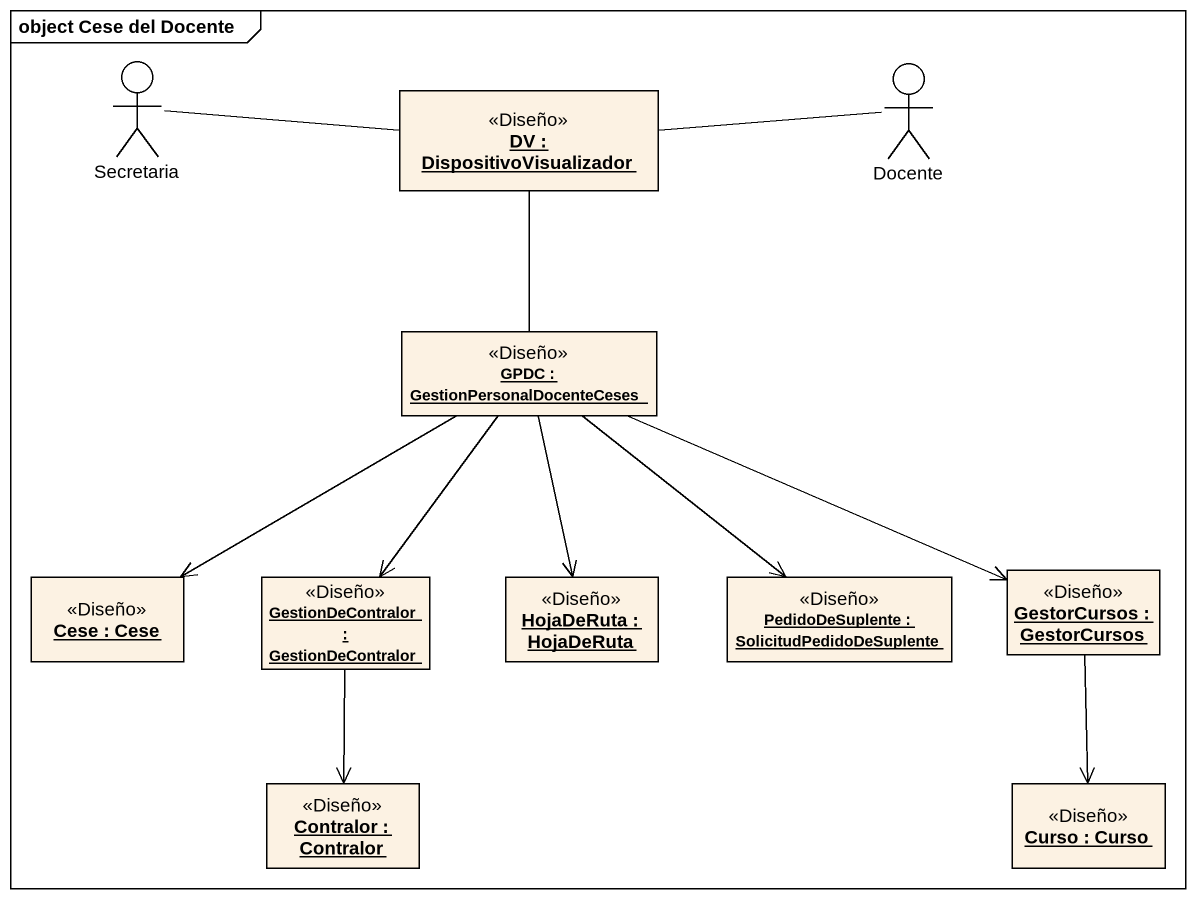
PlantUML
@startuml
mainframe object Cese del Docente
allowmixing
hide circle
hide empty members
actor Secretaria
object "DV : DispositivoVisualizador" as DV <<Diseño>>
actor Docente
object "GPDC : GestionPersonalDocenteCeses" as GPDC <<Diseño>>
object "Cese : Cese" as Cese <<Diseño>>
object "GestionDeContralor : GestionDeContralor" as GestionDeContralor <<Diseño>>
object "HojaDeRuta : HojaDeRuta" as HojaDeRuta <<Diseño>>
object "PedidoDeSuplente : SolicitudPedidoDeSuplente" as PedidoDeSuplente <<Diseño>>
object "GestorCursos : GestorCursos" as GestorCursos <<Diseño>>
object "Contralor : Contralor" as Contralor <<Diseño>>
object "Curso : Curso" as Curso <<Diseño>>
Secretaria -right- DV
DV -right- Docente
GPDC -up- DV
GPDC -left-> Cese
GPDC --> GestionDeContralor
GPDC --> HojaDeRuta
GPDC --> PedidoDeSuplente
GPDC -right-> GestorCursos
GestionDeContralor --> Contralor
GestorCursos --> Curso
@enduml
